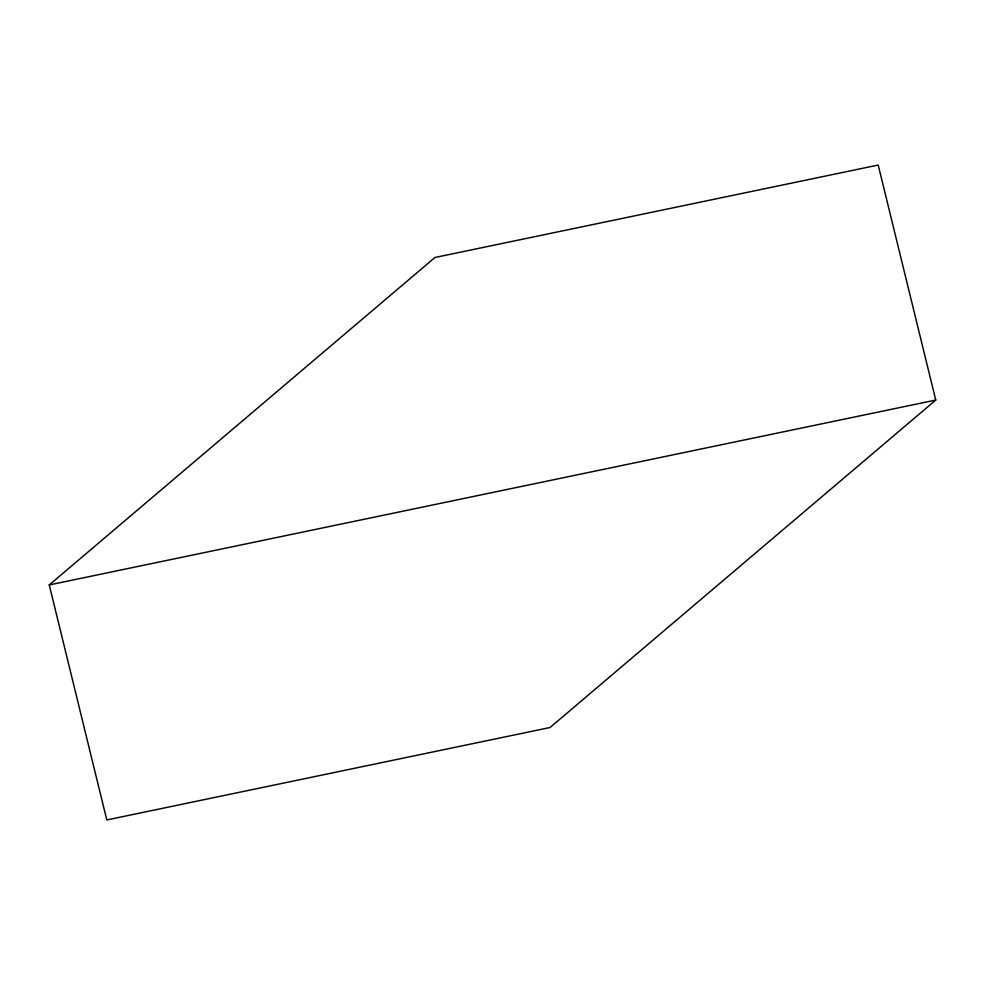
<?xml version="1.0" encoding="UTF-8"?>
<svg xmlns="http://www.w3.org/2000/svg" width="985" height="985" viewBox="0 0 985 985"><rect width="100%" height="100%" fill="white"/><g stroke="black" fill="none" stroke-linecap="round" stroke-linejoin="round"><path stroke-width="1.48" d="M49.25 584.942L434.939 257.491L878.201 165.049L935.75 400.058L550.061 727.509L106.799 819.951L49.25 584.942L935.75 400.058"/></g></svg>
